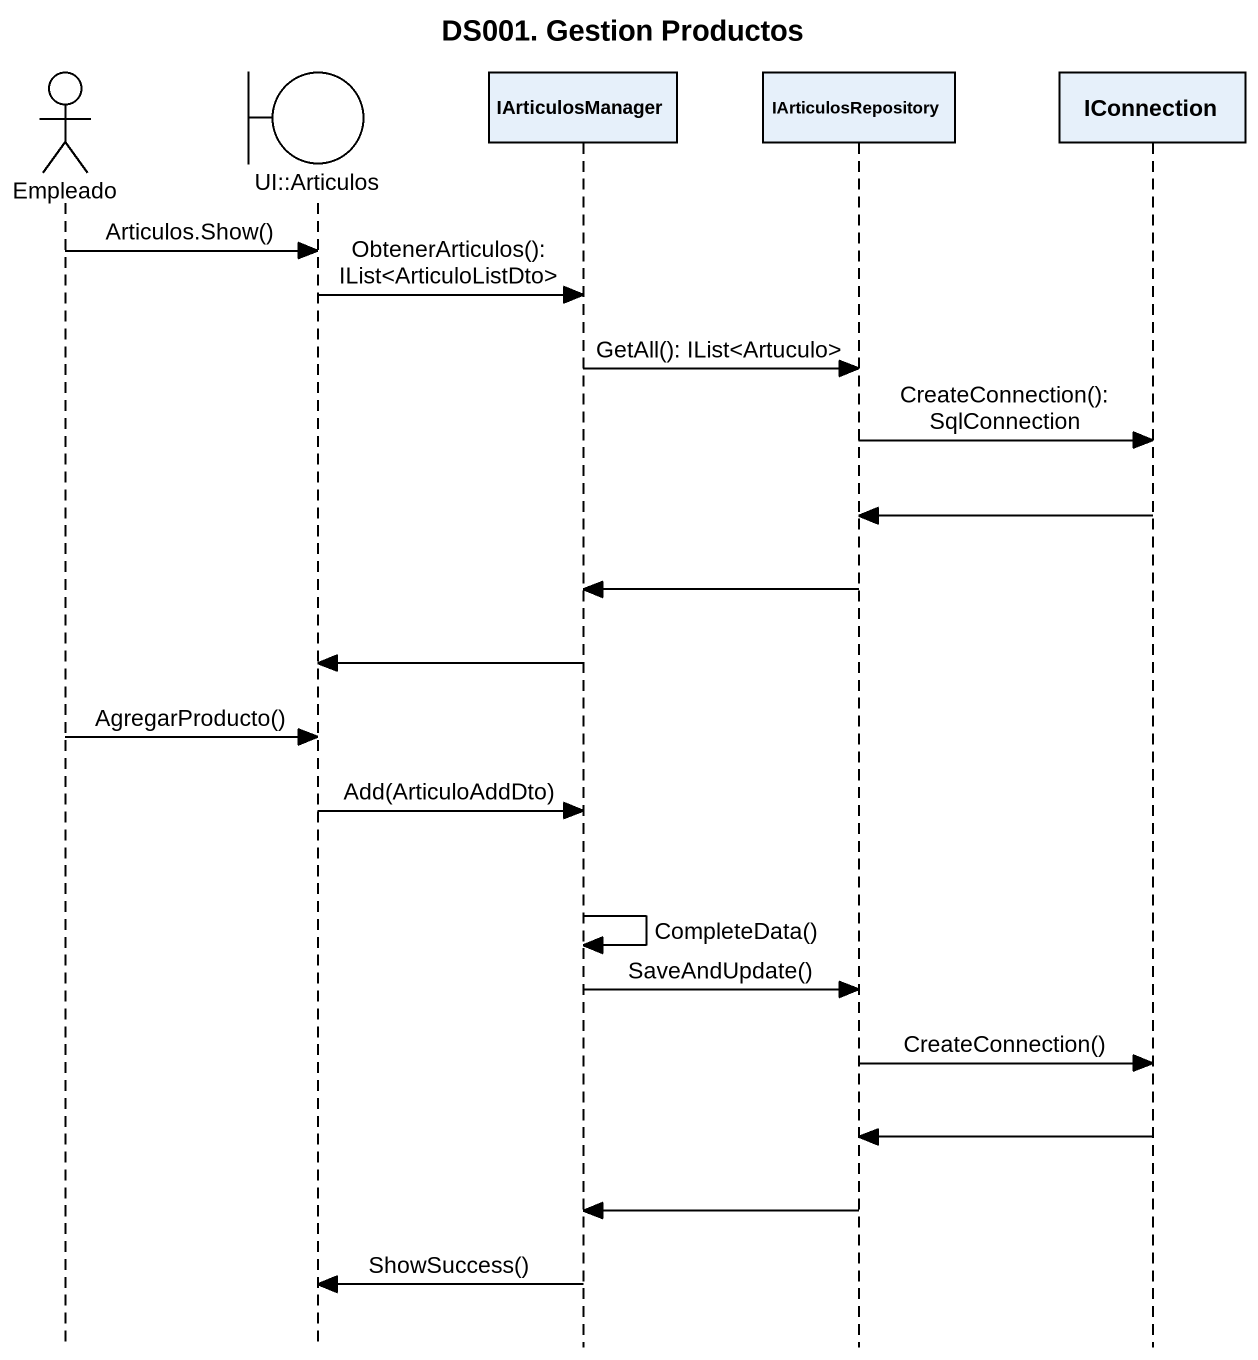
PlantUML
@startuml
title DS001. Gestion Productos
hide footbox
actor Empleado
boundary "UI::Articulos" as UI_Articulos
participant IArticulosManager
participant IArticulosRepository
participant IConnection

Empleado -> UI_Articulos : Articulos.Show()
UI_Articulos -> IArticulosManager : ObtenerArticulos(): IList<ArticuloListDto>
IArticulosManager -> IArticulosRepository : GetAll(): IList<Artuculo>
IArticulosRepository -> IConnection : CreateConnection(): SqlConnection
IConnection -> IArticulosRepository
IArticulosRepository -> IArticulosManager
IArticulosManager -> UI_Articulos
Empleado -> UI_Articulos : AgregarProducto()
UI_Articulos -> IArticulosManager : Add(ArticuloAddDto)
IArticulosManager -> IArticulosManager : CompleteData()
IArticulosManager -> IArticulosRepository : SaveAndUpdate()
IArticulosRepository -> IConnection : CreateConnection()
IConnection -> IArticulosRepository
IArticulosRepository -> IArticulosManager
IArticulosManager -> UI_Articulos : ShowSuccess()
@enduml
